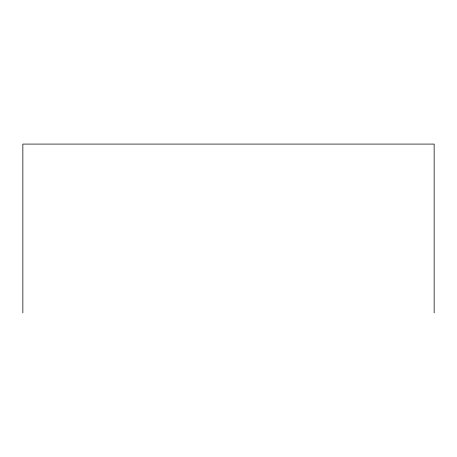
<?xml version="1.0" encoding="UTF-8"?>
<svg xmlns="http://www.w3.org/2000/svg" width="457" height="457" viewBox="0 0 457 457"><rect width="100%" height="100%" fill="white"/><g stroke="black" fill="none" stroke-linecap="round" stroke-linejoin="round"><path stroke-width="0.69" d="M434.15 312.914L434.15 144.086L22.85 144.086L22.85 312.914"/></g></svg>
